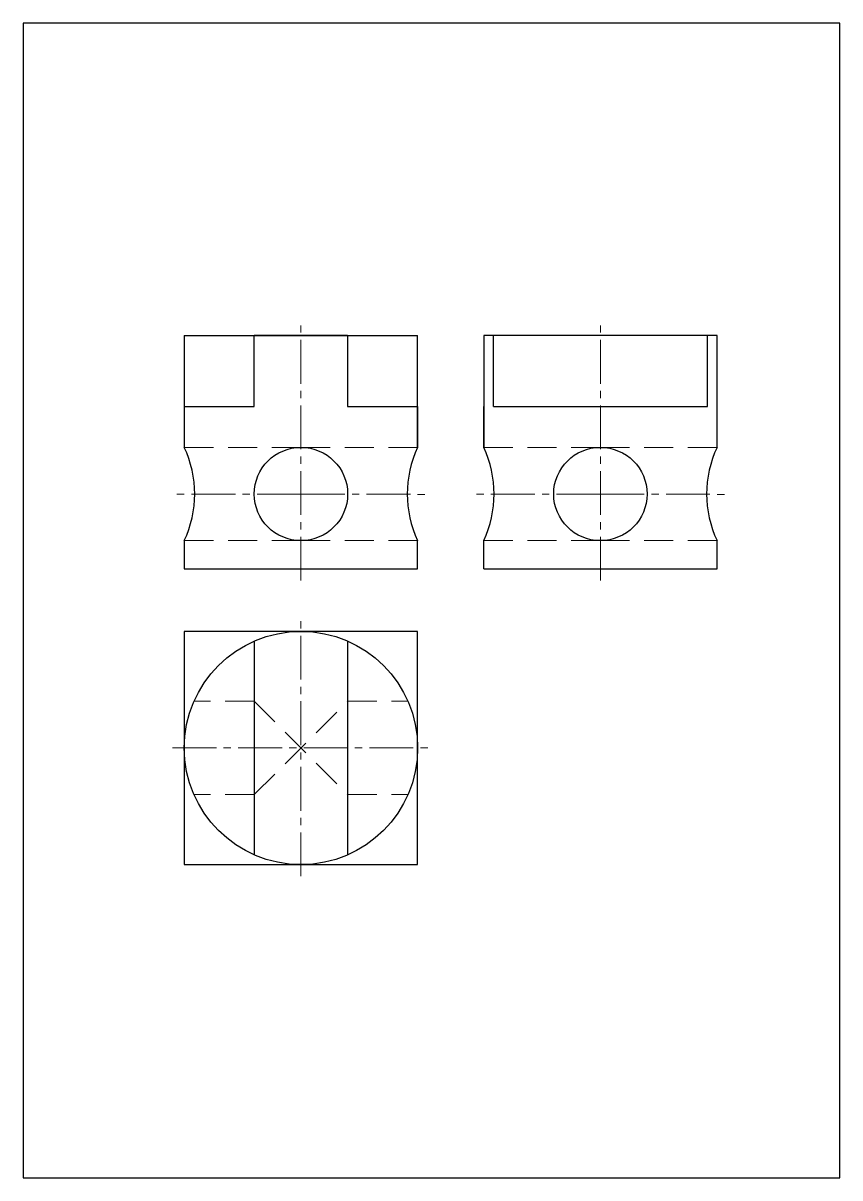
# Model space of a CAD drawing. Header units: millimetres. Extents: x 0 to 210, y 0 to 297.
import ezdxf

# ---------------------------------------------------------------- set-up
doc = ezdxf.new("R2010")
doc.units = ezdxf.units.MM
doc.header["$LTSCALE"] = 15
doc.header["$MEASUREMENT"] = 0
doc.linetypes.add('CENTER2', pattern=[1.125, 0.75, -0.125, 0.125, -0.125])
doc.linetypes.add('DASHED', pattern=[0.75, 0.5, -0.25])
for name, color, linetype, lineweight in [('axa', 1, 'CENTER2', 0), ('contur', 7, 'Continuous', 30), ('muchii ascunse', 3, 'DASHED', 0)]:
    doc.layers.add(name, color=color, linetype=linetype, lineweight=lineweight)

msp = doc.modelspace()

# ---------------------------------------------------------------- linework, layer by layer
for p, q in [((210, 297), (0, 297)), ((0, 297), (0, 0)), ((210, 0), (210, 297)), ((41.44, 216.64), (41.44, 187.89)), ((41.44, 216.64), (101.44, 216.64)), ((101.44, 187.89), (101.44, 216.64)), ((178.42, 216.64), (118.42, 216.64)), ((118.42, 216.64), (118.42, 187.89)), ((118.42, 216.64), (118.42, 187.89)), ((178.42, 187.89), (178.42, 216.64)), ((178.42, 187.89), (178.42, 216.64)), ((41.44, 163.89), (41.44, 156.64)), ((101.44, 156.64), (101.44, 163.89)), ((178.42, 156.64), (178.42, 163.89)), ((178.42, 156.64), (178.42, 163.89)), ((41.44, 156.64), (101.44, 156.64)), ((118.42, 156.64), (178.42, 156.64)), ((118.42, 156.64), (178.42, 156.64)), ((101.44, 140.57), (41.44, 140.57)), ((41.44, 140.57), (41.44, 80.57)), ((101.44, 80.57), (101.44, 140.57)), ((41.44, 80.57), (101.44, 80.57)), ((0, 0), (210, 0))]:
    msp.add_line(p, q)
at = {"layer": 'axa'}
for p, q in [((71.44, 153.64), (71.44, 219.64)), ((148.42, 153.64), (148.42, 219.64)), ((148.42, 153.64), (148.42, 219.64)), ((71.44, 175.89), (38.44, 175.89)), ((71.44, 175.89), (104.44, 175.79)), ((148.42, 175.89), (115.42, 175.89)), ((148.42, 175.89), (181.42, 175.79)), ((71.44, 77.57), (71.44, 143.57)), ((38.44, 110.57), (104.44, 110.57))]:
    msp.add_line(p, q, dxfattribs=at)
at = {"layer": 'contur'}
for p, q in [((83.44, 216.64), (59.44, 216.64)), ((59.44, 198.39), (59.44, 216.64)), ((83.44, 216.64), (83.44, 198.39)), ((178.42, 216.64), (118.42, 216.64)), ((118.42, 216.64), (118.42, 198.39)), ((120.93, 198.39), (120.93, 216.64)), ((175.92, 198.39), (175.92, 216.64)), ((178.42, 198.39), (178.42, 216.64)), ((41.44, 198.39), (59.44, 198.39)), ((41.44, 198.39), (41.44, 187.89)), ((83.44, 198.39), (101.44, 198.39)), ((101.44, 198.39), (101.44, 187.89)), ((118.42, 187.89), (118.42, 198.39)), ((120.93, 198.39), (175.92, 198.39)), ((178.42, 187.89), (178.42, 198.39)), ((41.44, 163.89), (41.44, 156.64)), ((101.44, 156.64), (101.44, 163.89)), ((118.42, 156.64), (118.42, 163.89)), ((178.42, 156.64), (178.42, 163.89)), ((41.44, 156.64), (101.44, 156.64)), ((118.42, 156.64), (178.42, 156.64)), ((59.44, 138.07), (59.44, 83.08)), ((83.44, 138.07), (83.44, 83.08))]:
    msp.add_line(p, q, dxfattribs=at)
for centre, radius in [((71.44, 175.89), 12), ((148.42, 175.89), 12), ((71.44, 110.57), 30)]:
    msp.add_circle(centre, radius, dxfattribs=at)
for centre, start, end in [((15.88, 175.89), 334.8503, 25.1497), ((127, 175.89), 154.8503, 205.1497), ((92.86, 175.89), 334.8503, 25.1497), ((203.98, 175.89), 154.8503, 205.1497)]:
    msp.add_arc(centre, 28.24, start, end, dxfattribs=at)
at = {"layer": 'muchii ascunse'}
for p, q in [((71.44, 187.89), (41.44, 187.89)), ((71.44, 187.89), (101.44, 187.89)), ((148.42, 187.89), (118.42, 187.89)), ((148.42, 187.89), (178.42, 187.89)), ((71.44, 163.89), (41.44, 163.89)), ((71.44, 163.89), (101.44, 163.89)), ((148.42, 163.89), (118.42, 163.89)), ((148.42, 163.89), (178.42, 163.89)), ((59.44, 122.57), (43.94, 122.57)), ((59.44, 122.57), (83.44, 98.57)), ((59.44, 98.57), (83.44, 122.57)), ((83.44, 122.57), (98.94, 122.57)), ((59.44, 98.57), (43.94, 98.57)), ((83.44, 98.57), (98.94, 98.57))]:
    msp.add_line(p, q, dxfattribs=at)

doc.saveas('drawing.dxf')
